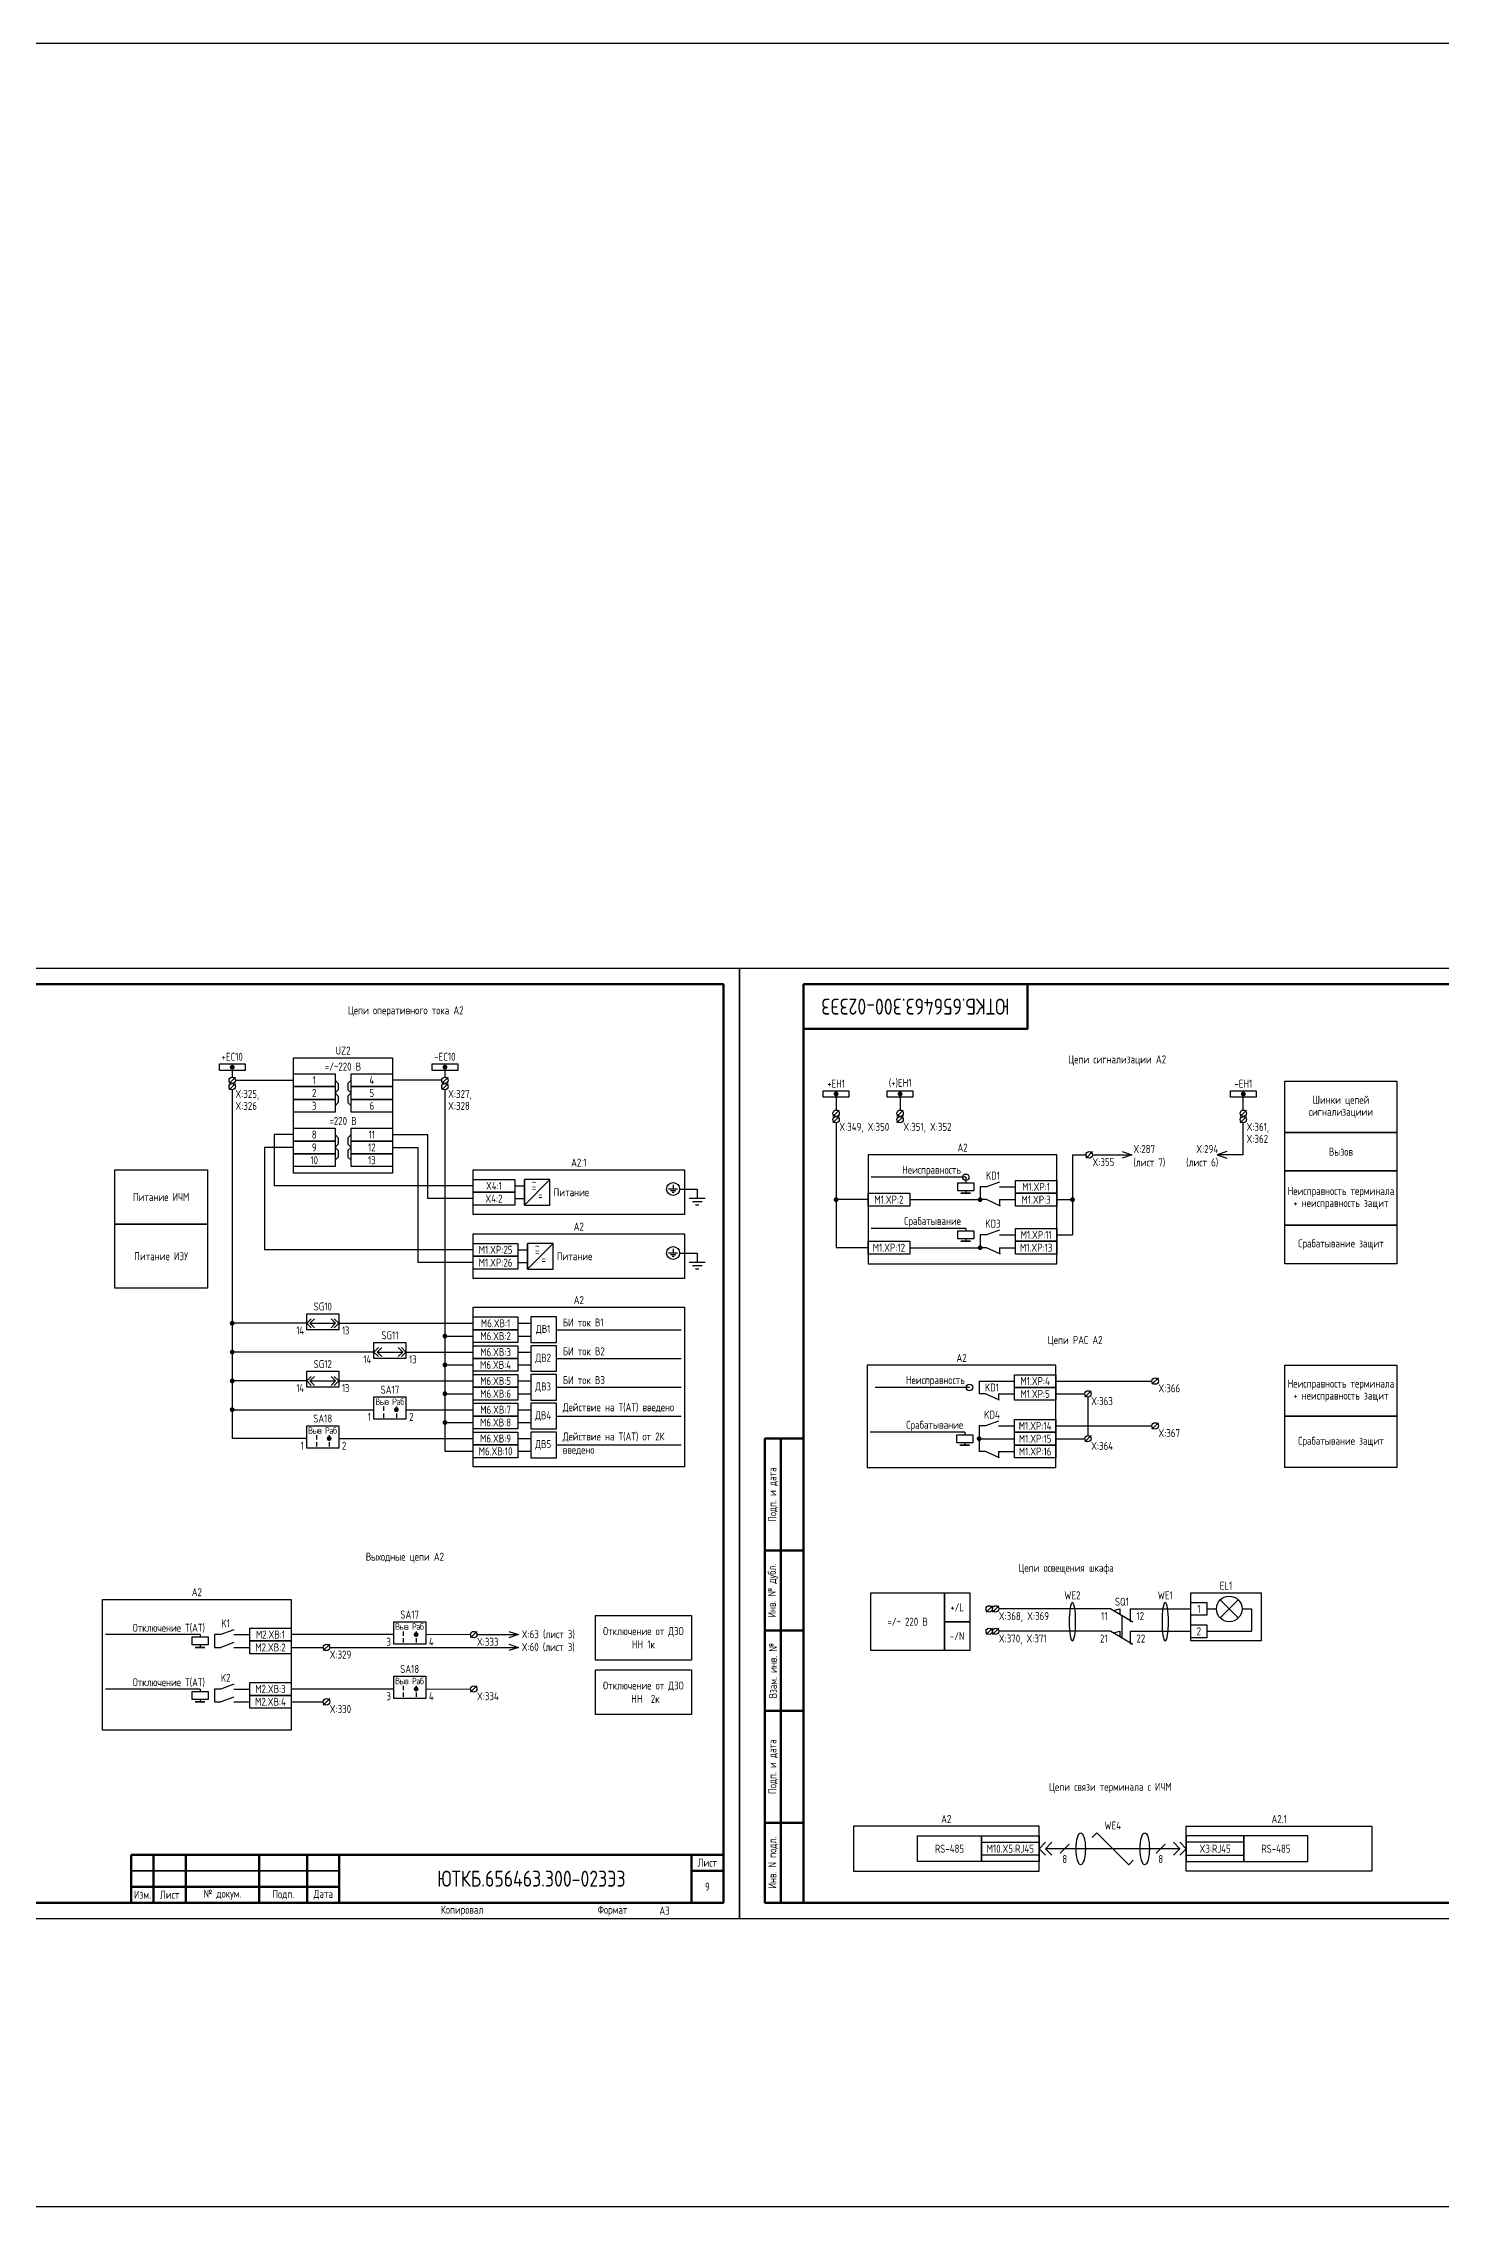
# Model space of a CAD drawing. Header units: millimetres. Extents: x -1117 to 6417, y -90 to 586.
# Drawn here: x 3563 to 3999, y -90 to 586 of the extents above; entities that cross this region are included whole.
import ezdxf

# ---------------------------------------------------------------- set-up
doc = ezdxf.new("R2010")
doc.units = ezdxf.units.MM
doc.styles.add('Gost_type_A', font='GOST_A.TTF')

# ---------------------------------------------------------------- blocks, each defined once
blk = doc.blocks.new('Формат_А3')
blk.add_lwpolyline([(-420, 297), (0, 297), (0, 0), (-420, 0)], close=True)
at = {"lineweight": 50}
blk.add_lwpolyline([(-400, 292), (-5, 292), (-5, 5), (-400, 5)], close=True, dxfattribs=at)
blk = doc.blocks.new('Штамп малый нижний')
at = {"lineweight": 50}
for points in [[(-185, 15), (-178, 15), (-178, 5), (-185, 5)], [(-178, 15), (-168, 15), (-168, 5), (-178, 5)], [(-168, 15), (-145, 15), (-145, 5), (-168, 5)], [(-145, 15), (-130, 15), (-130, 5), (-145, 5)], [(-130, 15), (-120, 15), (-120, 5), (-130, 5)], [(-120, 15), (-10, 15), (-10, 0), (-120, 0)], [(-10, 15), (0, 15), (0, 10), (-10, 10)], [(-10, 10), (0, 10), (0, 0), (-10, 0)], [(-185, 5), (-178, 5), (-178, 0), (-185, 0)], [(-178, 5), (-168, 5), (-168, 0), (-178, 0)], [(-168, 5), (-145, 5), (-145, 0), (-168, 0)], [(-145, 5), (-130, 5), (-130, 0), (-145, 0)], [(-130, 5), (-120, 5), (-120, 0), (-130, 0)]]:
    blk.add_lwpolyline(points, close=True, dxfattribs=at)
for points in [[(-185, 15), (-178, 15), (-178, 10), (-185, 10)], [(-178, 15), (-168, 15), (-168, 10), (-178, 10)], [(-168, 15), (-145, 15), (-145, 10), (-168, 10)], [(-145, 15), (-130, 15), (-130, 10), (-145, 10)], [(-130, 15), (-120, 15), (-120, 10), (-130, 10)], [(-185, 10), (-178, 10), (-178, 5), (-185, 5)], [(-178, 10), (-168, 10), (-168, 5), (-178, 5)], [(-168, 10), (-145, 10), (-145, 5), (-168, 5)], [(-145, 10), (-130, 10), (-130, 5), (-145, 5)], [(-130, 10), (-120, 10), (-120, 5), (-130, 5)]]:
    blk.add_lwpolyline(points, close=True)
at = {"char_height": 2.5, "style": 'Gost_type_A'}
for s, insert, width, attachment_point in [('Лист', (-5, 12.5), 10, 5), ('Изм.', (-181.5, 2.5), 7, 5), ('Лист', (-173, 2.5), 10, 5), ('№ докум.', (-156.5, 2.5), 23, 5), ('Подп.', (-137.5, 2.5), 15, 5), ('Дата', (-125, 2.5), 10, 5), ('Копировал', (-75, -2.53), 13.1202, 6), ('Формат', (-30, -2.53), 13.1202, 6)]:
    blk.add_mtext(s, dxfattribs=dict(at, insert=insert, width=width, attachment_point=attachment_point))
blk = doc.blocks.new('Штамп левый нижний')
at = {"lineweight": 50}
for points in [[(-12, 145), (-7, 145), (-7, 110), (-12, 110)], [(-7, 145), (0, 145), (0, 110), (-7, 110)], [(-12, 110), (-7, 110), (-7, 85), (-12, 85)], [(-7, 110), (0, 110), (0, 85), (-7, 85)], [(-12, 85), (-7, 85), (-7, 60), (-12, 60)], [(-7, 85), (0, 85), (0, 60), (-7, 60)], [(-12, 60), (-7, 60), (-7, 25), (-12, 25)], [(-7, 60), (0, 60), (0, 25), (-7, 25)], [(-12, 25), (-7, 25), (-7, 0), (-12, 0)], [(-7, 25), (0, 25), (0, 0), (-7, 0)]]:
    blk.add_lwpolyline(points, close=True, dxfattribs=at)
at = {"char_height": 2.5, "attachment_point": 5, "rotation": 90, "style": 'Gost_type_A'}
for s, insert, width in [('Подп. и дата', (-9.5, 127.5), 35), ('Инв. № дубл.', (-9.5, 97.5), 25), ('Взам. инв. №', (-9.5, 72.5), 25), ('Подп. и дата', (-9.5, 42.5), 35), ('Инв. N подл.', (-9.5, 12.5), 25)]:
    blk.add_mtext(s, dxfattribs=dict(at, insert=insert, width=width))
blk = doc.blocks.new('Штамп угловой верхний')
at = {"lineweight": 50}
blk.add_lwpolyline([(0, 0), (70, 0), (70, -14), (0, -14)], close=True, dxfattribs=at)
blk = doc.blocks.new('POINT')
at = {"const_width": 0.75}
blk.add_lwpolyline([(-0.375, 0, 1), (0.375, 0, 1)], format="xyb", close=True, dxfattribs=at)
blk = doc.blocks.new('Шинка')
blk.add_lwpolyline([(-4, 1), (4, 1), (4, -1), (-4, -1)], close=True)
blk.add_blockref('POINT', (0, 0))
blk = doc.blocks.new('БИ_разъем')
for p, q in [((0, 0), (1.41, 1.41)), ((0, 0), (1.41, 1.41)), ((0, 0), (1.41, -1.41)), ((0, 0), (1.41, -1.41)), ((1, 0), (2.41, 1.41)), ((1, 0), (2.41, -1.41)), ((1, 0), (9, 0)), ((9, 0), (7.59, 1.41)), ((9, 0), (7.59, -1.41)), ((10, 0), (8.59, 1.41)), ((10, 0), (8.59, 1.41)), ((10, 0), (8.59, -1.41)), ((10, 0), (8.59, -1.41))]:
    blk.add_line(p, q)
blk = doc.blocks.new('Переключатель_положение')
for p, q in [((2, 1), (2, -0.34)), ((2, -1.14), (2, -2.49))]:
    blk.add_line(p, q)

msp = doc.modelspace()

# ---------------------------------------------------------------- linework, layer by layer
for p, q in [((3621.54, 265.38), (3621.54, 262.98)), ((3688, 265.97), (3688, 262.97)), ((3622.54, 262.97), (3620.54, 260.97)), ((3622.54, 260.97), (3620.54, 258.97)), ((3621.54, 262), (3621.57, 262)), ((3621.54, 258.97), (3621.54, 150.04)), ((3622.55, 262), (3640.66, 262)), ((3687, 262), (3671.66, 262)), ((3689, 262.97), (3687, 260.97)), ((3689, 260.97), (3687, 258.97)), ((3688, 262), (3688, 261.97)), ((3688, 260.98), (3688, 260.97)), ((3688, 258.97), (3688, 146.04)), ((3810.23, 257.67), (3810.23, 252.67)), ((3937.46, 252.67), (3937.46, 257.67)), ((3811.23, 252.67), (3809.23, 250.67)), ((3811.23, 250.67), (3809.23, 248.67)), ((3831.23, 252.67), (3829.23, 250.67)), ((3831.23, 250.67), (3829.23, 248.67)), ((3830.23, 256.67), (3830.23, 252.67)), ((3938.46, 252.67), (3936.46, 250.67)), ((3938.46, 250.67), (3936.46, 248.67)), ((3937.46, 250.67), (3937.46, 250.68)), ((3937.46, 250.67), (3937.46, 250.68)), ((3640.66, 245), (3634.66, 245)), ((3634.66, 245), (3634.66, 229)), ((3671.66, 245), (3682.66, 245)), ((3681, 245), (3682.66, 245)), ((3682.66, 225), (3682.66, 245)), ((3810.23, 248.67), (3810.23, 209.67)), ((3937.46, 238.67), (3937.46, 248.67)), ((3631.66, 241), (3631.66, 209)), ((3640.66, 241), (3631.66, 241)), ((3671.66, 241), (3679.66, 241)), ((3679.66, 205), (3679.66, 241)), ((3884.11, 238.67), (3888.32, 238.67)), ((3884.11, 238.67), (3884.11, 213.67)), ((3890.32, 239.67), (3888.32, 237.67)), ((3890.32, 238.67), (3902.65, 238.67)), ((3937.46, 238.67), (3929.33, 238.67)), ((3712.83, 223), (3712.83, 231)), ((3712.83, 223), (3720.83, 231)), ((3850.73, 231.67), (3821.23, 231.67)), ((3850.73, 231.67), (3850.73, 229.92)), ((3696.83, 229), (3634.66, 229)), ((3696.83, 225), (3682.66, 225)), ((3761.32, 228), (3766.83, 228)), ((3820.23, 224.67), (3810.23, 224.67)), ((3850.73, 227.42), (3850.73, 226.67)), ((3861.23, 224.67), (3861.23, 222.67)), ((3879.23, 224.67), (3884.11, 224.67)), ((3713.83, 203), (3713.83, 211)), ((3713.83, 203), (3721.83, 211)), ((3820.23, 209.67), (3810.23, 209.67)), ((3850.73, 215.67), (3821.23, 215.67)), ((3850.73, 215.67), (3850.73, 214.92)), ((3850.73, 212.42), (3850.73, 211.67)), ((3861.23, 209.67), (3861.23, 207.67)), ((3879.23, 213.67), (3884.11, 213.67)), ((3696.83, 209), (3631.66, 209)), ((3696.83, 205), (3679.66, 205)), ((3761.32, 208), (3766.83, 208)), ((3644.83, 186.04), (3621.54, 186.04)), ((3654.83, 186.04), (3696.83, 186.04)), ((3710.83, 186.04), (3714.83, 186.04)), ((3722.83, 184.04), (3761.83, 184.04)), ((3665.83, 177.04), (3621.92, 177.04)), ((3675.83, 177.04), (3696.83, 177.04)), ((3688, 182.04), (3696.83, 182.04)), ((3710.83, 182.04), (3714.83, 182.04)), ((3710.83, 177.04), (3714.83, 177.04)), ((3688, 173.04), (3696.83, 173.04)), ((3710.83, 173.04), (3714.83, 173.04)), ((3722.83, 175.04), (3761.83, 175.04)), ((3644.83, 168.04), (3621.92, 168.04)), ((3654.83, 168.04), (3696.83, 168.04)), ((3688, 164.04), (3696.83, 164.04)), ((3710.83, 168.04), (3714.83, 168.04)), ((3710.83, 164.04), (3714.83, 164.04)), ((3722.83, 166.04), (3761.83, 166.04)), ((3851.92, 165.98), (3822.42, 165.98)), ((3854.92, 167.98), (3854.92, 163.98)), ((3860.92, 163.98), (3860.92, 161.98)), ((3878.92, 167.98), (3908.92, 167.98)), ((3878.92, 163.98), (3887.92, 163.98)), ((3889.92, 164.98), (3887.92, 162.98)), ((3888.92, 162.98), (3888.92, 150.98)), ((3910.92, 168.98), (3908.92, 166.98)), ((3621.92, 159.04), (3665.83, 159.04)), ((3675.83, 159.04), (3696.83, 159.04)), ((3710.83, 159.04), (3714.83, 159.04)), ((3722.83, 157.04), (3761.83, 157.04)), ((3644.83, 150.04), (3621.54, 150.04)), ((3654.83, 150.04), (3696.83, 150.04)), ((3688, 155.04), (3696.83, 155.04)), ((3710.83, 155.04), (3714.83, 155.04)), ((3710.83, 150.04), (3714.83, 150.04)), ((3850.42, 151.98), (3820.92, 151.98)), ((3850.42, 151.98), (3850.42, 151.23)), ((3850.42, 148.73), (3850.42, 147.98)), ((3878.92, 153.98), (3908.92, 153.98)), ((3878.92, 149.98), (3887.92, 149.98)), ((3889.92, 150.98), (3887.92, 148.98)), ((3910.92, 154.98), (3908.92, 152.98)), ((3688, 146.04), (3696.83, 146.04)), ((3710.83, 146.04), (3714.83, 146.04)), ((3722.83, 148.04), (3761.83, 148.04)), ((3860.92, 145.98), (3860.92, 143.98)), ((3859.06, 97.8), (3857.06, 95.8)), ((3861.06, 97.8), (3859.06, 95.8)), ((3896.06, 96.8), (3861.07, 96.8)), ((3896.06, 96.8), (3902.98, 92.8)), ((3896.92, 96.3), (3898.92, 96.8)), ((3898.92, 96.8), (3898.92, 95.15)), ((3902.06, 96.8), (3902.06, 92.8)), ((3902.06, 96.8), (3921.06, 96.8)), ((3926.06, 96.8), (3929.06, 96.8)), ((3930.23, 99.63), (3935.89, 93.97)), ((3935.89, 99.63), (3930.23, 93.97)), ((3937.06, 96.8), (3940.06, 96.8)), ((3940.06, 96.8), (3940.06, 89.8)), ((3611.5, 88.77), (3582, 88.77)), ((3611.5, 88.77), (3611.5, 88.02)), ((3672, 88.77), (3640, 88.77)), ((3698.01, 89.77), (3696.01, 87.77)), ((3698, 88.77), (3711, 88.77)), ((3859.06, 90.8), (3857.06, 88.8)), ((3861.06, 90.8), (3859.06, 88.8)), ((3896.06, 89.8), (3861.07, 89.8)), ((3896.06, 89.8), (3902.98, 85.8)), ((3896.92, 89.3), (3898.92, 89.8)), ((3898.92, 89.8), (3898.92, 88.15)), ((3902.06, 89.8), (3902.06, 85.8)), ((3902.06, 89.8), (3921.06, 89.8)), ((3926.06, 89.8), (3940.06, 89.8)), ((3611.5, 85.52), (3611.5, 84.77)), ((3640, 84.77), (3650, 84.77)), ((3652, 85.77), (3650, 83.77)), ((3652, 84.77), (3711, 84.77)), ((3611.5, 71.77), (3582, 71.77)), ((3611.5, 71.77), (3611.5, 71.02)), ((3611.5, 68.52), (3611.5, 67.77)), ((3672, 71.77), (3640, 71.77)), ((3640, 67.77), (3650, 67.77)), ((3652.01, 68.77), (3650.01, 66.77)), ((3698.01, 72.77), (3696.01, 70.77)), ((3873.65, 21.87), (3875.65, 23.87)), ((3873.65, 21.87), (3875.65, 23.87)), ((3873.65, 21.87), (3875.65, 19.87)), ((3873.65, 21.87), (3875.65, 19.87)), ((3875.65, 21.87), (3877.65, 23.87)), ((3875.65, 21.87), (3877.65, 23.87)), ((3917.65, 21.87), (3875.65, 21.87)), ((3875.65, 21.87), (3877.65, 19.87)), ((3875.65, 21.87), (3877.65, 19.87)), ((3883.06, 23.29), (3880.24, 20.46)), ((3890.18, 25.41), (3891.65, 26.87)), ((3891.65, 26.87), (3901.65, 16.87)), ((3913.06, 23.29), (3910.24, 20.46)), ((3917.65, 21.87), (3915.65, 23.87)), ((3917.65, 21.87), (3915.65, 23.87)), ((3917.65, 21.87), (3915.65, 19.87)), ((3917.65, 21.87), (3915.65, 19.87)), ((3919.65, 21.87), (3917.65, 23.87)), ((3919.65, 21.87), (3917.65, 23.87)), ((3919.65, 21.87), (3917.65, 19.87)), ((3919.65, 21.87), (3917.65, 19.87)), ((3901.65, 16.87), (3903.06, 18.29))]:
    msp.add_line(p, q)
at = {"ltscale": 4.32}
for p, q in [((3861.23, 230.17), (3857.23, 228.67)), ((3760.72, 228), (3757.87, 228)), ((3760.15, 227.43), (3758.44, 227.43)), ((3759.58, 226.86), (3759.01, 226.86)), ((3759.3, 229.28), (3759.3, 228)), ((3769.33, 225), (3764.33, 225)), ((3768.33, 224), (3765.33, 224)), ((3766.83, 228), (3766.83, 225)), ((3861.62, 222.67), (3857.23, 224.67)), ((3767.33, 223), (3766.33, 223)), ((3861.23, 215.17), (3857.23, 213.67)), ((3861.62, 207.67), (3857.23, 209.67)), ((3760.72, 208), (3757.87, 208)), ((3760.15, 207.43), (3758.44, 207.43)), ((3759.58, 206.86), (3759.01, 206.86)), ((3759.3, 209.28), (3759.3, 208)), ((3769.33, 205), (3764.33, 205)), ((3768.33, 204), (3765.33, 204)), ((3767.33, 203), (3766.33, 203)), ((3766.83, 208), (3766.83, 205)), ((3861.31, 161.98), (3856.92, 163.98)), ((3860.92, 155.48), (3856.92, 153.98)), ((3861.31, 143.98), (3856.92, 145.98)), ((3622, 90.27), (3618, 88.77)), ((3622, 86.27), (3618, 84.77)), ((3622, 73.27), (3618, 71.77)), ((3622, 69.27), (3618, 67.77))]:
    msp.add_line(p, q, dxfattribs=at)
at = {"ltscale": 4}
for p, q in [((3709.83, 229), (3712.83, 229)), ((3709.83, 225), (3712.83, 225)), ((3710.83, 209), (3713.83, 209)), ((3710.83, 205), (3713.83, 205))]:
    msp.add_line(p, q, dxfattribs=at)
at = {"ltscale": 1.08}
for p, q in [((3833.23, 224.67), (3855.23, 224.67)), ((3857.23, 228.67), (3855.23, 228.67)), ((3855.23, 228.67), (3855.23, 224.67)), ((3857.23, 224.67), (3855.23, 224.67)), ((3861.23, 228.67), (3866.23, 228.67)), ((3861.23, 224.67), (3866.23, 224.67)), ((3833.23, 209.67), (3855.23, 209.67)), ((3857.23, 213.67), (3855.23, 213.67)), ((3855.23, 213.67), (3855.23, 209.67)), ((3857.23, 209.67), (3855.23, 209.67)), ((3861.23, 213.67), (3866.23, 213.67)), ((3861.23, 209.67), (3866.23, 209.67)), ((3854.92, 167.98), (3865.92, 167.98)), ((3856.92, 163.98), (3854.92, 163.98)), ((3860.92, 163.98), (3865.92, 163.98)), ((3856.92, 153.98), (3854.92, 153.98)), ((3854.92, 153.98), (3854.92, 145.98)), ((3854.92, 149.98), (3865.92, 149.98)), ((3860.92, 153.98), (3865.92, 153.98)), ((3856.92, 145.98), (3854.92, 145.98)), ((3860.92, 145.98), (3865.92, 145.98)), ((3618, 88.77), (3616, 88.77)), ((3616, 88.77), (3616, 84.77)), ((3622, 88.77), (3627, 88.77)), ((3616, 84.77), (3618, 84.77)), ((3622, 84.77), (3627, 84.77)), ((3618, 71.77), (3616, 71.77)), ((3616, 71.77), (3616, 67.77)), ((3616, 67.77), (3618, 67.77)), ((3622, 71.77), (3627, 71.77)), ((3622, 67.77), (3627, 67.77))]:
    msp.add_line(p, q, dxfattribs=at)
at = {"ltscale": 0.5}
msp.add_line((3899.52, 94.8), (3899.52, 87.8), dxfattribs=at)
at = {"linetype": 'Continuous', "lineweight": 20, "ltscale": 4}
for p, q in [((3682, 88.77), (3696, 88.77)), ((3682, 71.77), (3696, 71.77))]:
    msp.add_line(p, q, dxfattribs=at)
for points in [[(-1117.42, 586), (6417.25, 586), (6417.25, -90), (-1117.42, -90)], [(3640.66, 269), (3671.66, 269), (3671.66, 233), (3640.66, 233)], [(3640.66, 264), (3653.66, 264), (3653.66, 260), (3640.66, 260)], [(3658.66, 264), (3671.66, 264), (3671.66, 260), (3658.66, 260)], [(3640.66, 260), (3653.66, 260), (3653.66, 256), (3640.66, 256)], [(3658.66, 260), (3671.66, 260), (3671.66, 256), (3658.66, 256)], [(3985.46, 245.67), (3950.46, 245.67), (3950.46, 261.67), (3985.46, 261.67)], [(3640.66, 256), (3653.66, 256), (3653.66, 252), (3640.66, 252)], [(3658.66, 256), (3671.66, 256), (3671.66, 252), (3658.66, 252)], [(3640.66, 247), (3653.66, 247), (3653.66, 243), (3640.66, 243)], [(3658.66, 247), (3671.66, 247), (3671.66, 243), (3658.66, 243)], [(3985.46, 233.67), (3950.46, 233.67), (3950.46, 245.67), (3985.46, 245.67)], [(3640.66, 243), (3653.66, 243), (3653.66, 239), (3640.66, 239)], [(3640.66, 239), (3653.66, 239), (3653.66, 235), (3640.66, 235)], [(3658.66, 243), (3671.66, 243), (3671.66, 239), (3658.66, 239)], [(3658.66, 239), (3671.66, 239), (3671.66, 235), (3658.66, 235)], [(3820.23, 204.67), (3879.23, 204.67), (3879.23, 238.67), (3820.23, 238.67)], [(3613.81, 217), (3584.83, 217), (3584.83, 234), (3613.81, 234)], [(3696.83, 234), (3762.83, 234), (3762.83, 220), (3696.83, 220)], [(3696.83, 231), (3709.83, 231), (3709.83, 227), (3696.83, 227)], [(3853.23, 229.92), (3853.23, 227.42), (3848.23, 227.42), (3848.23, 229.92)], [(3866.23, 230.67), (3879.23, 230.67), (3879.23, 226.67), (3866.23, 226.67)], [(3985.46, 216.67), (3950.46, 216.67), (3950.46, 233.67), (3985.46, 233.67)], [(3696.83, 227), (3709.83, 227), (3709.83, 223), (3696.83, 223)], [(3820.23, 226.67), (3833.23, 226.67), (3833.23, 222.67), (3820.23, 222.67)], [(3852.23, 226.67), (3849.23, 226.67)], [(3866.23, 226.67), (3879.23, 226.67), (3879.23, 222.67), (3866.23, 222.67)], [(3613.83, 197), (3584.83, 197), (3584.83, 217), (3613.83, 217)], [(3985.46, 204.67), (3950.46, 204.67), (3950.46, 216.67), (3985.46, 216.67)], [(3696.83, 214), (3762.83, 214), (3762.83, 200), (3696.83, 200)], [(3696.83, 211), (3710.83, 211), (3710.83, 207), (3696.83, 207)], [(3820.23, 211.67), (3833.23, 211.67), (3833.23, 207.67), (3820.23, 207.67)], [(3853.23, 214.92), (3853.23, 212.42), (3848.23, 212.42), (3848.23, 214.92)], [(3852.23, 211.67), (3849.23, 211.67)], [(3866.23, 215.67), (3879.23, 215.67), (3879.23, 211.67), (3866.23, 211.67)], [(3866.23, 211.67), (3879.23, 211.67), (3879.23, 207.67), (3866.23, 207.67)], [(3696.83, 207), (3710.83, 207), (3710.83, 203), (3696.83, 203)], [(3696.83, 191.04), (3762.83, 191.04), (3762.83, 141.17), (3696.83, 141.17)], [(3696.83, 188.04), (3710.83, 188.04), (3710.83, 184.04), (3696.83, 184.04)], [(3696.83, 184.04), (3710.83, 184.04), (3710.83, 180.04), (3696.83, 180.04)], [(3696.83, 179.04), (3710.83, 179.04), (3710.83, 175.04), (3696.83, 175.04)], [(3696.83, 175.04), (3710.83, 175.04), (3710.83, 171.04), (3696.83, 171.04)], [(3696.83, 170.04), (3710.83, 170.04), (3710.83, 166.04), (3696.83, 166.04)], [(3819.92, 140.98), (3878.92, 140.98), (3878.92, 172.98), (3819.92, 172.98)], [(3865.92, 169.98), (3878.92, 169.98), (3878.92, 165.98), (3865.92, 165.98)], [(3985.46, 156.98), (3950.46, 156.98), (3950.46, 172.98), (3985.46, 172.98)], [(3665.83, 163.04), (3675.83, 163.04), (3675.83, 156.04), (3665.83, 156.04)], [(3696.83, 166.04), (3710.83, 166.04), (3710.83, 162.04), (3696.83, 162.04)], [(3865.92, 165.98), (3878.92, 165.98), (3878.92, 161.98), (3865.92, 161.98)], [(3696.83, 161.04), (3710.83, 161.04), (3710.83, 157.04), (3696.83, 157.04)], [(3696.83, 157.04), (3710.83, 157.04), (3710.83, 153.04), (3696.83, 153.04)], [(3865.92, 155.98), (3878.92, 155.98), (3878.92, 151.98), (3865.92, 151.98)], [(3985.46, 140.98), (3950.46, 140.98), (3950.46, 156.98), (3985.46, 156.98)], [(3644.83, 154.04), (3654.83, 154.04), (3654.83, 147.04), (3644.83, 147.04)], [(3696.83, 152.04), (3710.83, 152.04), (3710.83, 148.04), (3696.83, 148.04)], [(3852.92, 151.23), (3852.92, 148.73), (3847.92, 148.73), (3847.92, 151.23)], [(3865.92, 151.98), (3878.92, 151.98), (3878.92, 147.98), (3865.92, 147.98)], [(3696.83, 148.04), (3710.83, 148.04), (3710.83, 144.04), (3696.83, 144.04)], [(3851.92, 147.98), (3848.92, 147.98)], [(3865.92, 147.98), (3878.92, 147.98), (3878.92, 143.98), (3865.92, 143.98)], [(3844.06, 83.8), (3821.06, 83.8), (3821.06, 101.8), (3844.06, 101.8)], [(3852.06, 92.8), (3844.06, 92.8), (3844.06, 101.8), (3852.06, 101.8)], [(3921.06, 101.8), (3943.06, 101.8), (3943.06, 86.8), (3921.06, 86.8)], [(3581, 99.77), (3640, 99.77), (3640, 58.95), (3581, 58.95)], [(3735, 94.77), (3765, 94.77), (3765, 80.77), (3735, 80.77)], [(3921.06, 98.8), (3926.06, 98.8), (3926.06, 94.8), (3921.06, 94.8)], [(3614, 88.02), (3614, 85.52), (3609, 85.52), (3609, 88.02)], [(3627, 90.77), (3640, 90.77), (3640, 86.77), (3627, 86.77)], [(3672, 92.77), (3682, 92.77), (3682, 85.77), (3672, 85.77)], [(3852.06, 83.8), (3844.06, 83.8), (3844.06, 92.8), (3852.06, 92.8)], [(3921.06, 91.8), (3926.06, 91.8), (3926.06, 87.8), (3921.06, 87.8)], [(3613, 84.77), (3610, 84.77)], [(3627, 86.77), (3640, 86.77), (3640, 82.77), (3627, 82.77)], [(3672, 75.77), (3682, 75.77), (3682, 68.77), (3672, 68.77)], [(3735, 77.77), (3765, 77.77), (3765, 63.77), (3735, 63.77)], [(3614, 71.02), (3614, 68.52), (3609, 68.52), (3609, 71.02)], [(3613, 67.77), (3610, 67.77)], [(3627, 73.77), (3640, 73.77), (3640, 69.77), (3627, 69.77)], [(3627, 69.77), (3640, 69.77), (3640, 65.77), (3627, 65.77)], [(3815.65, 14.87), (3873.65, 14.87), (3873.65, 28.87), (3815.65, 28.87)], [(3977.65, 14.87), (3919.65, 14.87), (3919.65, 28.87), (3977.65, 28.87)], [(3835.65, 25.87), (3855.65, 25.87), (3855.65, 17.87), (3835.65, 17.87)], [(3855.65, 25.87), (3873.65, 25.87), (3873.65, 17.87), (3855.65, 17.87)], [(3855.65, 23.87), (3873.65, 23.87), (3873.65, 19.87), (3855.65, 19.87)], [(3937.65, 25.87), (3919.65, 25.87), (3919.65, 17.87), (3937.65, 17.87)], [(3937.65, 23.87), (3919.65, 23.87), (3919.65, 19.87), (3937.65, 19.87)], [(3957.65, 25.87), (3937.65, 25.87), (3937.65, 17.87), (3957.65, 17.87)]]:
    msp.add_lwpolyline(points, close=True)
for points in [[(3653.66, 262), (3654.66, 261), (3654.66, 259), (3653.66, 258)], [(3653.66, 258), (3654.66, 257), (3654.66, 255), (3653.66, 254)], [(3658.66, 262), (3657.66, 261), (3657.66, 259), (3658.66, 258)], [(3658.66, 258), (3657.66, 257), (3657.66, 255), (3658.66, 254)], [(3653.66, 245), (3654.66, 244), (3654.66, 242), (3653.66, 241)], [(3658.66, 245), (3657.66, 244), (3657.66, 242), (3658.66, 241)], [(3653.66, 241), (3654.66, 240), (3654.66, 238), (3653.66, 237)], [(3658.66, 241), (3657.66, 240), (3657.66, 238), (3658.66, 237)], [(3899.65, 239.67), (3902.65, 238.67), (3899.65, 237.67)], [(3932.33, 239.67), (3929.33, 238.67), (3932.33, 237.67)], [(3708, 89.77), (3711, 88.77), (3708, 87.77)], [(3708, 85.77), (3711, 84.77), (3708, 83.77)]]:
    msp.add_lwpolyline(points)
at = {"ltscale": 4}
for points in [[(3712.83, 223), (3720.83, 223), (3720.83, 231), (3712.83, 231)], [(3713.83, 203), (3721.83, 203), (3721.83, 211), (3713.83, 211)], [(3714.83, 180.04), (3722.83, 180.04), (3722.83, 188.04), (3714.83, 188.04)], [(3714.83, 171.04), (3722.83, 171.04), (3722.83, 179.04), (3714.83, 179.04)], [(3714.83, 162.04), (3722.83, 162.04), (3722.83, 170.04), (3714.83, 170.04)], [(3714.83, 153.04), (3722.83, 153.04), (3722.83, 161.04), (3714.83, 161.04)], [(3714.83, 144.04), (3722.83, 144.04), (3722.83, 152.04), (3714.83, 152.04)]]:
    msp.add_lwpolyline(points, close=True, dxfattribs=at)
at = {"lineweight": 25}
for points in [[(3644.83, 189.04), (3654.83, 189.04), (3654.83, 184.04), (3644.83, 184.04)], [(3665.83, 180.04), (3675.83, 180.04), (3675.83, 175.04), (3665.83, 175.04)], [(3644.83, 171.04), (3654.83, 171.04), (3654.83, 166.04), (3644.83, 166.04)]]:
    msp.add_lwpolyline(points, close=True, dxfattribs=at)
for centre, radius in [((3621.54, 261.97), 1), ((3621.54, 259.97), 1), ((3688, 261.97), 1), ((3688, 259.97), 1), ((3810.23, 251.67), 1), ((3810.23, 249.67), 1), ((3830.23, 251.67), 1), ((3830.23, 249.67), 1), ((3937.46, 251.67), 1), ((3937.46, 249.67), 1), ((3889.32, 238.67), 1), ((3759.3, 228), 2.02), ((3850.73, 231.67), 1), ((3759.3, 208), 2.02), ((3851.92, 165.98), 1), ((3888.92, 163.98), 1), ((3909.92, 167.98), 1), ((3888.92, 149.98), 1), ((3909.92, 153.98), 1), ((3858.06, 96.8), 1), ((3860.06, 96.8), 1), ((3933.06, 96.8), 4), ((3697.01, 88.77), 1), ((3858.06, 89.8), 1), ((3860.06, 89.8), 1), ((3651, 84.77), 1), ((3651.01, 67.77), 1), ((3697.01, 71.77), 1)]:
    msp.add_circle(centre, radius)
at = {"extrusion": (0, 0, -1)}
for centre in [(3884.06, 92.8), (3913.06, 92.8)]:
    msp.add_ellipse(centre, major_axis=(0, -6), ratio=0.166667, dxfattribs=at)
for centre in [(3886.65, 21.87), (3906.65, 21.87)]:
    msp.add_ellipse(centre, major_axis=(0, -5), ratio=0.293778)

# ---------------------------------------------------------------- block references
at = {"color": 1}
for name, p in [('Формат_А3', (3780, 0)), ('Формат_А3', (4200, 0)), ('Штамп левый нижний', (3800, 5))]:
    msp.add_blockref(name, p, dxfattribs=at)
for name, p in [('Штамп угловой верхний', (3800, 292)), ('Шинка', (3621.54, 266.07)), ('Шинка', (3688, 266.07)), ('Шинка', (3810.23, 257.67)), ('Шинка', (3830.23, 257.67)), ('Шинка', (3937.46, 257.67)), ('POINT', (3810.23, 224.67)), ('POINT', (3855.23, 224.67)), ('POINT', (3884.11, 224.67)), ('POINT', (3855.23, 209.67)), ('POINT', (3621.54, 186.04)), ('POINT', (3688, 182.04)), ('POINT', (3621.54, 177.04)), ('POINT', (3688, 173.04)), ('POINT', (3621.54, 168.04)), ('POINT', (3688, 164.04)), ('POINT', (3621.54, 159.04)), ('Переключатель_положение', (3666.83, 159.04)), ('POINT', (3672.83, 159.04)), ('Переключатель_положение', (3670.83, 159.04)), ('POINT', (3688, 155.04)), ('Переключатель_положение', (3645.83, 150.04)), ('POINT', (3651.83, 150.04)), ('Переключатель_положение', (3649.83, 150.04)), ('POINT', (3854.92, 149.98)), ('Переключатель_положение', (3673, 88.77)), ('POINT', (3679, 88.77)), ('Переключатель_положение', (3677, 88.77)), ('Переключатель_положение', (3673, 71.77)), ('POINT', (3679, 71.77)), ('Переключатель_положение', (3677, 71.77)), ('Штамп малый нижний', (3775, 5))]:
    msp.add_blockref(name, p)
at = {"lineweight": 25}
for p in [(3644.83, 186.04), (3665.83, 177.04), (3644.83, 168.04)]:
    msp.add_blockref('БИ_разъем', p, dxfattribs=at)

# ---------------------------------------------------------------- texts
at = {"lineweight": 25, "char_height": 2.5, "line_spacing_factor": 0.9, "style": 'Gost_type_A'}
for s, insert, width, attachment_point in [('Цепи оперативного тока A2', (3675.75, 283.5), 195.5, 5), ('UZ2', (3656.16, 270), 31, 8), ('=/~220 В', (3656.16, 265), 31, 8), ('X:325,\\PX:326', (3622.54, 258.97), 16, 1), ('X:327,\\PX:328', (3689, 258.97), 16, 1), ('=220 В', (3656.16, 248), 31, 8), ('X:355', (3890.32, 237.67), 16, 1), ('SG10', (3649.83, 190.04), 10, 8), ('{\\T0.9;14}', (3643.83, 185.04), 5, 3), ('{\\T0.9;13}', (3655.83, 185.04), 5, 1), ('SG11', (3670.83, 181.04), 10, 8), ('{\\T0.9;14}', (3664.83, 176.04), 5, 3), ('{\\T0.9;13}', (3676.83, 176.04), 5, 1), ('SG12', (3649.83, 172.04), 10, 8), ('{\\T0.9;14}', (3643.83, 167.04), 5, 3), ('{\\T0.9;13}', (3655.83, 167.04), 5, 1), ('Выходные цепи A2', (3675.5, 112.77), 93, 5), ('A2', (3610.5, 100.77), 59, 8), ('X:329', (3652, 83.77), 8, 1), ('X:333', (3698.01, 87.77), 8, 1), ('X:334', (3698.01, 70.77), 8, 1), ('X:330', (3652.01, 66.77), 8, 1)]:
    msp.add_mtext(s, dxfattribs=dict(at, insert=insert, width=width, attachment_point=attachment_point))
at = {"insert": (3835, 285), "char_height": 5, "width": 70, "attachment_point": 5, "rotation": 180, "style": 'Gost_type_A'}
msp.add_mtext('ЮТКБ.656463.300-023Э3', dxfattribs=at)
at = {"style": 'Gost_type_A'}
for s, insert, char_height, width, attachment_point in [('+EC10', (3621.54, 268.07), 2.5, 10, 8), ('-EC10', (3688, 268.07), 2.5, 10, 8), ('2', (3647.16, 258), 2.5, 13, 5), ('1', (3647.16, 262), 2.5, 13, 5), ('4', (3665.16, 262), 2.5, 13, 5), ('5', (3665.16, 258), 2.5, 13, 5), ('+EH1', (3810.23, 259.67), 2.5, 10, 8), ('(+)EH1', (3830.23, 259.67), 2.5, 10, 8), ('-EH1', (3937.46, 259.67), 2.5, 10, 8), ('3', (3647.16, 254), 2.5, 13, 5), ('6', (3665.16, 254), 2.5, 13, 5), ('8', (3647.16, 245), 2.5, 13, 5), ('11', (3665.16, 245), 2.5, 13, 5), ('10', (3647.16, 237), 2.5, 13, 5), ('9', (3647.16, 241), 2.5, 13, 5), ('13', (3665.16, 237), 2.5, 13, 5), ('12', (3665.16, 241), 2.5, 13, 5), ('\\pxql;X:287\\P(лист 7)', (3912.61, 241.74), 2.5, 19, 2), ('\\pxqr;X:294\\P(лист 6)', (3920.11, 241.74), 2.5, 19, 2), ('X4:1', (3703.33, 229), 2.5, 13, 5), ('~', (3715.83, 230.03), 2.5, 2.7, 5), ('KD1', (3859.23, 232.17), 2.5, 8, 5), ('M1.XP:1', (3872.73, 228.67), 2.5, 13, 5), ('X4:2', (3703.33, 225), 2.5, 13, 5), ('=', (3715.83, 228.53), 2.5, 6, 5), ('=', (3717.83, 226), 2.5, 6, 5), ('Питание', (3727.5, 226.99), 2.5, 11.3452, 5), ('M1.XP:2', (3826.73, 224.67), 2.5, 13, 5), ('M1.XP:3', (3872.73, 224.67), 2.5, 13, 5), ('KD3', (3859.23, 217.17), 2.5, 8, 5), ('M1.XP:25', (3703.83, 209), 2.5, 13.9956, 5), ('~', (3716.83, 210.03), 2.5, 2.7, 5), ('M1.XP:12', (3826.73, 209.67), 2.5, 13, 5), ('M1.XP:13', (3872.73, 209.67), 2.5, 13, 5), ('M1.XP:11', (3872.73, 213.67), 2.5, 13, 5), ('M1.XP:26', (3703.83, 205), 2.5, 13.9956, 5), ('=', (3716.83, 208.53), 2.5, 6, 5), ('=', (3718.83, 206), 2.5, 6, 5), ('Питание', (3728.5, 206.99), 2.5, 11.3452, 5), ('M6.XВ:2', (3703.83, 182.04), 2.5, 14, 5), ('M6.XВ:1', (3703.83, 186.04), 2.5, 14, 5), ('ДВ1', (3718.71, 184.04), 2.5, 7.7588, 5), ('БИ ток В1', (3724.83, 185.04), 2.5, 46.8301, 7), ('M6.XВ:3', (3703.83, 177.04), 2.5, 14, 5), ('ДВ2', (3718.71, 175.04), 2.5, 7.7588, 5), ('БИ ток B2', (3724.83, 176.04), 2.5, 27.8465, 7), ('M6.XВ:4', (3703.83, 173.04), 2.5, 14, 5), ('M6.XВ:5', (3703.83, 168.04), 2.5, 14, 5), ('БИ ток B3', (3724.83, 167.04), 2.5, 27.8465, 7), ('M1.XP:4', (3872.42, 167.98), 2.5, 13, 5), ('{\\T0.9;Выв}', (3668.33, 161.54), 2, 5, 5), ('SA17', (3670.83, 164.04), 2.5, 10, 8), ('{\\T0.9;Раб}', (3673.33, 161.54), 2, 5, 5), ('M6.XВ:6', (3703.83, 164.04), 2.5, 14, 5), ('ДВ3', (3718.71, 166.04), 2.5, 7.7588, 5), ('KD1', (3858.92, 165.98), 2.5, 8, 5), ('M1.XP:5', (3872.42, 163.98), 2.5, 13, 5), ('SA18', (3649.83, 155.04), 2.5, 10, 8), ('{\\T0.9;1}', (3664.83, 158.04), 2.5, 5, 3), ('{\\T0.9;2}', (3676.83, 158.04), 2.5, 5, 1), ('M6.XВ:8', (3703.83, 155.04), 2.5, 14, 5), ('M6.XВ:7', (3703.83, 159.04), 2.5, 14, 5), ('ДВ4', (3718.71, 157.04), 2.5, 7.7588, 5), ('Действие на Т(АТ) введено', (3724.83, 158.04), 2.5, 35.5248, 7), ('KD4', (3858.92, 157.48), 2.5, 8, 5), ('{\\T0.9;1}', (3643.83, 149.04), 2.5, 5, 3), ('{\\T0.9;Выв}', (3647.33, 152.54), 2, 5, 5), ('{\\T0.9;Раб}', (3652.33, 152.54), 2, 5, 5), ('{\\T0.9;2}', (3655.83, 149.04), 2.5, 5, 1), ('M6.XВ:9', (3703.83, 150.04), 2.5, 14, 5), ('ДВ5', (3718.71, 148.04), 2.5, 7.7588, 5), ('Действие на Т(АТ) от 2К \\Pвведено', (3724.83, 144.86), 2.5, 44.8592, 7), ('M1.XP:14', (3872.42, 153.98), 2.5, 13, 5), ('M1.XP:15', (3872.42, 149.98), 2.5, 13, 5), ('M6.XВ:10', (3703.83, 146.04), 2.5, 14, 5), ('M1.XP:16', (3872.42, 145.98), 2.5, 13, 5), ('WE2', (3884.06, 99.8), 2.5, 10, 8), ('WE1', (3913.06, 99.8), 2.5, 10, 8), ('SA17', (3677, 93.77), 2.5, 10, 8), ('11', (3895.06, 95.8), 2.5, 6, 3), ('SQ1', (3899.52, 97.8), 2.5, 10, 8), ('12', (3904.06, 95.8), 2.5, 6, 1), ('1', (3923.56, 96.8), 2.5, 5, 5), ('Отключение Т(АТ)', (3613, 90.77), 2.5, 31.0015, 6), ('K1', (3619.5, 92.27), 2.5, 5, 5), ('M2.XВ:1', (3633.5, 88.77), 2.5, 13, 5), ('{\\T0.9;Выв}', (3674.5, 91.27), 2, 5, 5), ('{\\T0.9;Раб}', (3679.5, 91.27), 2, 5, 5), ('X:63 (лист 3)', (3712, 88.77), 2.5, 19, 4), ('Отключение от ДЗО \\PНН 1к', (3750, 87.77), 2.5, 30, 5), ('21', (3895.06, 88.8), 2.5, 6, 3), ('22', (3904.06, 88.8), 2.5, 6, 1), ('2', (3923.56, 89.8), 2.5, 5, 5), ('M2.XВ:2', (3633.5, 84.77), 2.5, 13, 5), ('{\\T0.9;3}', (3671, 87.76), 2.5, 5, 3), ('{\\T0.9;4}', (3683, 87.77), 2.5, 5, 1), ('X:60 (лист 3)', (3712, 84.77), 2.5, 19, 4), ('Отключение Т(АТ)', (3613, 73.77), 2.5, 31.0015, 6), ('K2', (3619.5, 75.27), 2.5, 5, 5), ('{\\T0.9;Выв}', (3674.5, 74.27), 2, 5, 5), ('SA18', (3677, 76.77), 2.5, 10, 8), ('{\\T0.9;Раб}', (3679.5, 74.27), 2, 5, 5), ('M2.XВ:4', (3633.5, 67.77), 2.5, 13, 5), ('M2.XВ:3', (3633.5, 71.77), 2.5, 13, 5), ('{\\T0.9;3}', (3671, 70.76), 2.5, 5, 3), ('{\\T0.9;4}', (3683, 70.77), 2.5, 5, 1), ('Отключение от ДЗО\\P НН  2к', (3750, 70.77), 2.5, 30, 5), ('WE4', (3896.65, 27.87), 2.5, 20, 8), ('RS-485', (3845.65, 21.87), 2.5, 19.9998, 5), ('M10.X5:RJ45', (3864.65, 21.87), 2.5, 18.0002, 5), ('X3:RJ45', (3928.65, 21.87), 2.5, 18.0002, 5), ('RS-485', (3947.65, 21.87), 2.5, 19.9998, 5), ('ЮТКБ.656463.300-023Э3', (3715, 12.5), 5, 120, 5), ('8', (3881.65, 19.87), 2.5, 20, 2), ('8', (3911.65, 19.87), 2.5, 20, 2), ('9', (3770, 10), 2.5, 10, 5), ('A3', (3755, 2.5), 2.5, 20, 4)]:
    msp.add_mtext(s, dxfattribs=dict(at, insert=insert, char_height=char_height, width=width, attachment_point=attachment_point))
at = {"char_height": 2.5, "style": 'Gost_type_A'}
for s, insert, width, attachment_point, line_spacing_factor in [('Цепи сигнализации А2', (3898.02, 268.17), 197.5, 5, 0.9), ('Шинки цепей сигнализациии', (3967.96, 253.67), 35, 5, 0.9), ('X:349, X:350', (3811.23, 248.67), 16, 1, 0.9), ('X:351, X:352', (3831.23, 248.67), 16, 1, 0.9), ('X:361,\\PX:362', (3938.46, 248.67), 16, 1, 0.9), ('A2.1', (3729.83, 235), 66, 8, 0.9), ('A2', (3849.73, 239.67), 59, 8, 0.9), ('Вызов', (3967.96, 239.67), 35, 5, 0.9), ('Неисправность', (3849.23, 233.67), 37, 6, 0.8), ('Питание ИЧМ', (3599.32, 225.5), 28.9833, 5, 0.9), ('Неисправность терминала + неисправность защит', (3967.96, 225.17), 35, 5, 0.9), ('A2', (3729.83, 215), 66, 8, 0.9), ('Срабатывание защит', (3967.96, 210.67), 35, 5, 0.9), ('Питание ИЭУ', (3599.33, 207), 28.9936, 5, 0.9), ('A2', (3729.83, 192.04), 66, 8, 0.9), ('A2', (3849.42, 173.98), 59, 8, 0.9), ('Цепи РАС А2', (3884.92, 180.48), 191.9988, 5, 0.9), ('Неисправность', (3850.42, 167.98), 37, 6, 0.8), ('X:363', (3889.92, 162.98), 8, 1, 0.9), ('X:366', (3910.92, 166.98), 8, 1, 0.9), ('Неисправность терминала + неисправность защит', (3967.96, 164.98), 35, 5, 0.9), ('X:364', (3889.92, 148.98), 8, 1, 0.9), ('X:367', (3910.92, 152.98), 8, 1, 0.9), ('Срабатывание защит', (3967.96, 148.98), 35, 5, 0.9), ('Цепи освещения шкафа', (3882.06, 109.3), 122, 5, 0.9), ('EL1', (3932.05, 102.8), 21.9942, 8, 0.9), ('+/L', (3848.06, 97.3), 8, 5, 0.9), ('X:368, X:369', (3861.06, 95.8), 17.9949, 1, 0.9), ('=/~ 220 В', (3832.56, 92.8), 23, 5, 0.9), ('-/N', (3848.06, 88.3), 8, 5, 0.9), ('X:370, X:371', (3861.06, 88.8), 17.9949, 1, 0.9), ('Цепи связи терминала с ИЧМ', (3895.9, 40.87), 197.5, 5, 0.9), ('A2', (3844.65, 29.87), 58.0002, 8, 0.9), ('A2.1', (3948.65, 29.87), 58.0002, 8, 0.9)]:
    msp.add_mtext(s, dxfattribs=dict(at, insert=insert, width=width, attachment_point=attachment_point, line_spacing_factor=line_spacing_factor))
at = {"color": 6, "char_height": 2.5, "width": 37, "attachment_point": 6, "line_spacing_factor": 0.8, "style": 'Gost_type_A'}
for insert in [(3849.23, 217.67), (3849.92, 153.98)]:
    msp.add_mtext('Срабатывание', dxfattribs=dict(at, insert=insert))

doc.saveas('drawing.dxf')
